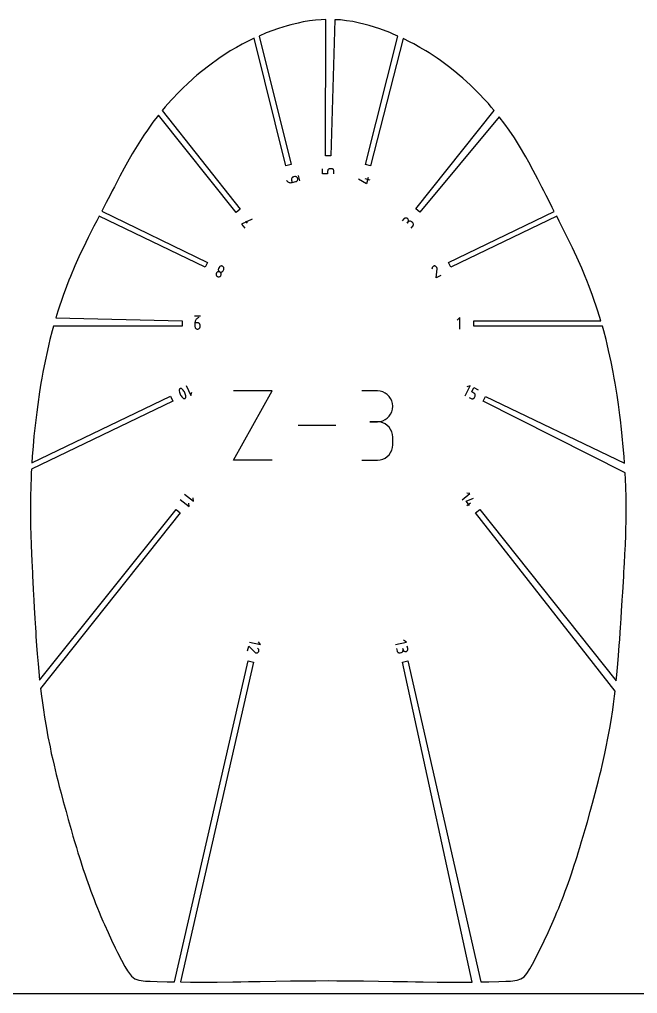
# Model space of a CAD drawing. Extents: x 0 to 51.8, y 0 to 12.2.
# Drawn here: x 29.41 to 32.81, y 0.16 to 5.51 of the extents above; entities that cross this region are included whole.
import ezdxf

# ---------------------------------------------------------------- set-up
doc = ezdxf.new("R2010")
doc.units = 0
doc.header["$MEASUREMENT"] = 0
for name, color, linetype in [('annotation', 7, 'Continuous'), ('boundary', 7, 'Continuous'), ('frame', 7, 'Continuous')]:
    doc.layers.add(name, color=color, linetype=linetype)

msp = doc.modelspace()

# ---------------------------------------------------------------- linework, layer by layer
at = {"layer": 'annotation', "color": 1}
for p, q in [((30.9539, 4.6256), (30.9463, 4.6562)), ((31.0783, 4.665), (31.0783, 4.693)), ((31.1063, 4.6649), (31.0783, 4.665)), ((31.1064, 4.6789), (31.1063, 4.6649)), ((31.1066, 4.6814), (31.1064, 4.6789)), ((31.1072, 4.6838), (31.1066, 4.6814)), ((31.1083, 4.686), (31.1072, 4.6838)), ((31.1097, 4.6879), (31.1083, 4.686)), ((31.1113, 4.6896), (31.1097, 4.6879)), ((31.1133, 4.691), (31.1113, 4.6896)), ((31.1155, 4.692), (31.1133, 4.691)), ((31.1178, 4.6927), (31.1155, 4.692)), ((31.1204, 4.6929), (31.1178, 4.6927)), ((31.1273, 4.6929), (31.1204, 4.6929)), ((31.1204, 4.6929), (31.1204, 4.6929)), ((31.1298, 4.6926), (31.1273, 4.6929)), ((31.1322, 4.692), (31.1298, 4.6926)), ((31.1344, 4.6909), (31.1322, 4.692)), ((31.1364, 4.6896), (31.1344, 4.6909)), ((31.138, 4.6879), (31.1364, 4.6896)), ((31.1394, 4.6859), (31.138, 4.6879)), ((31.1405, 4.6837), (31.1394, 4.6859)), ((31.1411, 4.6814), (31.1405, 4.6837)), ((31.1413, 4.6788), (31.1411, 4.6814)), ((31.1413, 4.6648), (31.1413, 4.6788)), ((31.1413, 4.6788), (31.1413, 4.6788)), ((30.8796, 4.6306), (30.8796, 4.6306)), ((30.8796, 4.6306), (30.882, 4.6271)), ((30.882, 4.6271), (30.8848, 4.624)), ((30.8848, 4.624), (30.8881, 4.6214)), ((30.8881, 4.6214), (30.8916, 4.6192)), ((30.8916, 4.6192), (30.8954, 4.6177)), ((30.8954, 4.6177), (30.8994, 4.6166)), ((30.8994, 4.6166), (30.9035, 4.6161)), ((30.9035, 4.6161), (30.9077, 4.6162)), ((30.9077, 4.6162), (30.9119, 4.617)), ((30.9082, 4.6355), (30.9081, 4.633)), ((30.9081, 4.633), (30.9085, 4.6306)), ((30.9086, 4.6379), (30.9082, 4.6355)), ((30.9085, 4.6306), (30.9119, 4.617)), ((30.9095, 4.6401), (30.9086, 4.6379)), ((30.9107, 4.6421), (30.9095, 4.6401)), ((30.9123, 4.644), (30.9107, 4.6421)), ((30.9119, 4.617), (30.9322, 4.622)), ((30.9142, 4.6455), (30.9123, 4.644)), ((30.9163, 4.6467), (30.9142, 4.6455)), ((30.9187, 4.6475), (30.9163, 4.6467)), ((30.9254, 4.6492), (30.9187, 4.6475)), ((30.9187, 4.6475), (30.9187, 4.6475)), ((30.9279, 4.6496), (30.9254, 4.6492)), ((30.9304, 4.6495), (30.9279, 4.6496)), ((30.9328, 4.6491), (30.9304, 4.6495)), ((30.9322, 4.622), (30.9346, 4.6229)), ((30.9322, 4.622), (30.9322, 4.622)), ((30.935, 4.6482), (30.9328, 4.6491)), ((30.9346, 4.6229), (30.9367, 4.6241)), ((30.937, 4.647), (30.935, 4.6482)), ((30.9367, 4.6241), (30.9386, 4.6256)), ((30.9389, 4.6454), (30.937, 4.647)), ((30.9386, 4.6256), (30.9402, 4.6274)), ((30.9404, 4.6435), (30.9389, 4.6454)), ((30.9402, 4.6274), (30.9414, 4.6295)), ((30.9416, 4.6414), (30.9404, 4.6435)), ((30.9414, 4.6295), (30.9423, 4.6317)), ((30.9424, 4.639), (30.9416, 4.6414)), ((30.9423, 4.6317), (30.9428, 4.6341)), ((30.9428, 4.6365), (30.9424, 4.639)), ((30.9424, 4.639), (30.9424, 4.639)), ((30.9428, 4.6341), (30.9428, 4.6365)), ((31.3204, 4.6098), (31.2763, 4.6354)), ((31.34, 4.6302), (31.3128, 4.637)), ((31.329, 4.6438), (31.3204, 4.6098)), ((30.6921, 4.4159), (30.6341, 4.3876)), ((30.6341, 4.3876), (30.6515, 4.3656)), ((30.656, 4.4051), (30.6647, 4.3941)), ((31.5254, 4.4168), (31.5166, 4.4059)), ((31.5271, 4.4187), (31.5254, 4.4168)), ((31.5291, 4.4201), (31.5271, 4.4187)), ((31.5313, 4.4212), (31.5291, 4.4201)), ((31.5336, 4.4218), (31.5313, 4.4212)), ((31.5359, 4.4221), (31.5336, 4.4218)), ((31.5383, 4.422), (31.5359, 4.4221)), ((31.5407, 4.4214), (31.5383, 4.422)), ((31.5429, 4.4205), (31.5407, 4.4214)), ((31.545, 4.4191), (31.5429, 4.4205)), ((31.5472, 4.3994), (31.5429, 4.3939)), ((31.5429, 4.3939), (31.5472, 4.3994)), ((31.5468, 4.4173), (31.545, 4.4191)), ((31.545, 4.4191), (31.545, 4.4191)), ((31.5483, 4.4153), (31.5468, 4.4173)), ((31.5472, 4.3994), (31.5486, 4.4015)), ((31.549, 4.4012), (31.5472, 4.3994)), ((31.5472, 4.3994), (31.5472, 4.3994)), ((31.5493, 4.4132), (31.5483, 4.4153)), ((31.5486, 4.4015), (31.5496, 4.4037)), ((31.551, 4.4027), (31.549, 4.4012)), ((31.55, 4.4109), (31.5493, 4.4132)), ((31.5496, 4.4037), (31.5501, 4.4061)), ((31.5503, 4.4085), (31.55, 4.4109)), ((31.5501, 4.4061), (31.5503, 4.4085)), ((31.5531, 4.4037), (31.551, 4.4027)), ((31.5554, 4.4044), (31.5531, 4.4037)), ((31.5578, 4.4046), (31.5554, 4.4044)), ((31.5602, 4.4045), (31.5578, 4.4046)), ((31.5625, 4.404), (31.5602, 4.4045)), ((31.5648, 4.403), (31.5625, 4.404)), ((31.5669, 4.4016), (31.5648, 4.403)), ((31.5724, 4.3972), (31.5669, 4.4016)), ((31.5669, 4.4016), (31.5669, 4.4016)), ((31.5742, 4.3955), (31.5724, 4.3972)), ((31.5756, 4.3935), (31.5742, 4.3955)), ((31.5767, 4.3914), (31.5756, 4.3935)), ((31.5774, 4.3891), (31.5767, 4.3914)), ((31.5776, 4.3867), (31.5774, 4.3891)), ((31.5775, 4.3843), (31.5776, 4.3867)), ((31.5659, 4.3666), (31.5746, 4.3776)), ((31.5746, 4.3776), (31.576, 4.3797)), ((31.5746, 4.3776), (31.5746, 4.3776)), ((31.576, 4.3797), (31.5769, 4.3819)), ((31.5769, 4.3819), (31.5775, 4.3843)), ((30.495, 4.1194), (30.4941, 4.117)), ((30.4963, 4.1216), (30.495, 4.1194)), ((30.495, 4.1194), (30.495, 4.1194)), ((30.4979, 4.1234), (30.4963, 4.1216)), ((30.4998, 4.1249), (30.4979, 4.1234)), ((30.5019, 4.1261), (30.4998, 4.1249)), ((30.5042, 4.1269), (30.5019, 4.1261)), ((30.5065, 4.1273), (30.5042, 4.1269)), ((30.5059, 4.1399), (30.5058, 4.1374)), ((30.5058, 4.1374), (30.5062, 4.1351)), ((30.5063, 4.1423), (30.5059, 4.1399)), ((30.5062, 4.1351), (30.507, 4.1328)), ((30.5072, 4.1446), (30.5063, 4.1423)), ((30.5089, 4.1273), (30.5065, 4.1273)), ((30.507, 4.1328), (30.5082, 4.1307)), ((30.5102, 4.1509), (30.5072, 4.1446)), ((30.5072, 4.1446), (30.5072, 4.1446)), ((30.5082, 4.1307), (30.5097, 4.1288)), ((30.5114, 4.1268), (30.5089, 4.1273)), ((30.5097, 4.1288), (30.5116, 4.1272)), ((30.5115, 4.1531), (30.5102, 4.1509)), ((30.5137, 4.1259), (30.5114, 4.1268)), ((30.5131, 4.1549), (30.5115, 4.1531)), ((30.5116, 4.1272), (30.5137, 4.1259)), ((30.515, 4.1565), (30.5131, 4.1549)), ((30.5137, 4.1259), (30.5137, 4.1259)), ((30.5137, 4.1259), (30.5161, 4.1251)), ((30.5159, 4.1246), (30.5137, 4.1259)), ((30.5137, 4.1259), (30.5137, 4.1259)), ((30.5171, 4.1576), (30.515, 4.1565)), ((30.5177, 4.123), (30.5159, 4.1246)), ((30.5161, 4.1251), (30.5185, 4.1246)), ((30.5193, 4.1584), (30.5171, 4.1576)), ((30.5193, 4.1212), (30.5177, 4.123)), ((30.5185, 4.1246), (30.5209, 4.1246)), ((30.5217, 4.1588), (30.5193, 4.1584)), ((30.5204, 4.1191), (30.5193, 4.1212)), ((30.5212, 4.1168), (30.5204, 4.1191)), ((30.5209, 4.1246), (30.5233, 4.125)), ((30.5241, 4.1588), (30.5217, 4.1588)), ((30.5233, 4.125), (30.5255, 4.1258)), ((30.5265, 4.1583), (30.5241, 4.1588)), ((30.5255, 4.1258), (30.5276, 4.127)), ((30.5289, 4.1574), (30.5265, 4.1583)), ((30.5276, 4.127), (30.5295, 4.1285)), ((30.5311, 4.1562), (30.5289, 4.1574)), ((30.5289, 4.1574), (30.5289, 4.1574)), ((30.5295, 4.1285), (30.5311, 4.1303)), ((30.5329, 4.1545), (30.5311, 4.1562)), ((30.5311, 4.1303), (30.5324, 4.1325)), ((30.5324, 4.1325), (30.5354, 4.1388)), ((30.5344, 4.1527), (30.5329, 4.1545)), ((30.5356, 4.1506), (30.5344, 4.1527)), ((30.5354, 4.1388), (30.5363, 4.1411)), ((30.5354, 4.1388), (30.5354, 4.1388)), ((30.5364, 4.1483), (30.5356, 4.1506)), ((30.5363, 4.1411), (30.5368, 4.1436)), ((30.5368, 4.146), (30.5364, 4.1483)), ((30.5368, 4.1436), (30.5368, 4.146)), ((31.6797, 4.1458), (31.6795, 4.1418)), ((31.6801, 4.1483), (31.6797, 4.1458)), ((31.6809, 4.1506), (31.6801, 4.1483)), ((31.6821, 4.1527), (31.6809, 4.1506)), ((31.6836, 4.1546), (31.6821, 4.1527)), ((31.6854, 4.1561), (31.6836, 4.1546)), ((31.6875, 4.1573), (31.6854, 4.1561)), ((31.6897, 4.1582), (31.6875, 4.1573)), ((31.6922, 4.1587), (31.6897, 4.1582)), ((31.6947, 4.1587), (31.6922, 4.1587)), ((31.6972, 4.1583), (31.6947, 4.1587)), ((31.6947, 4.1587), (31.6947, 4.1587)), ((31.6995, 4.1575), (31.6972, 4.1583)), ((31.7016, 4.1563), (31.6995, 4.1575)), ((31.7034, 4.1548), (31.7016, 4.1563)), ((31.7023, 4.0945), (31.7075, 4.1432)), ((31.705, 4.1529), (31.7034, 4.1548)), ((31.7062, 4.1509), (31.705, 4.1529)), ((31.7071, 4.1486), (31.7062, 4.1509)), ((31.7076, 4.1462), (31.7071, 4.1486)), ((31.7075, 4.1432), (31.7075, 4.1433)), ((31.7075, 4.1433), (31.7076, 4.1433)), ((31.7075, 4.1432), (31.7075, 4.1432)), ((31.7076, 4.1437), (31.7076, 4.1462)), ((31.7076, 4.1436), (31.7076, 4.1437)), ((31.7076, 4.1437), (31.7076, 4.1437)), ((31.7076, 4.1435), (31.7076, 4.1436)), ((31.7076, 4.1436), (31.7076, 4.1436)), ((31.7076, 4.1434), (31.7076, 4.1435)), ((31.7076, 4.1435), (31.7076, 4.1435)), ((31.7076, 4.1433), (31.7076, 4.1434)), ((31.7076, 4.1434), (31.7076, 4.1434)), ((30.4941, 4.117), (30.4937, 4.1146)), ((30.4937, 4.1146), (30.4937, 4.1122)), ((30.4937, 4.1122), (30.4941, 4.1098)), ((30.4941, 4.1098), (30.4949, 4.1076)), ((30.4949, 4.1076), (30.496, 4.1055)), ((30.496, 4.1055), (30.4976, 4.1036)), ((30.4976, 4.1036), (30.4994, 4.102)), ((30.4994, 4.102), (30.5016, 4.1007)), ((30.5016, 4.1007), (30.5016, 4.1007)), ((30.5016, 4.1007), (30.5039, 4.0998)), ((30.5039, 4.0998), (30.5064, 4.0994)), ((30.5064, 4.0994), (30.5088, 4.0994)), ((30.5088, 4.0994), (30.5111, 4.0998)), ((30.5111, 4.0998), (30.5134, 4.1006)), ((30.5134, 4.1006), (30.5155, 4.1017)), ((30.5155, 4.1017), (30.5174, 4.1032)), ((30.5174, 4.1032), (30.519, 4.1051)), ((30.519, 4.1051), (30.5203, 4.1072)), ((30.5203, 4.1072), (30.5211, 4.1096)), ((30.5203, 4.1072), (30.5203, 4.1072)), ((30.5211, 4.1096), (30.5216, 4.112)), ((30.5216, 4.1144), (30.5212, 4.1168)), ((30.5216, 4.112), (30.5216, 4.1144)), ((31.7275, 4.1066), (31.7023, 4.0945)), ((30.4074, 3.8828), (30.3758, 3.8828)), ((30.3779, 3.8512), (30.3776, 3.847)), ((30.3788, 3.8553), (30.3779, 3.8512)), ((30.3803, 3.8592), (30.3788, 3.8553)), ((30.3823, 3.8628), (30.3803, 3.8592)), ((30.3847, 3.866), (30.3823, 3.8628)), ((30.3876, 3.869), (30.3847, 3.866)), ((30.3909, 3.8714), (30.3876, 3.869)), ((30.3946, 3.8735), (30.3909, 3.8714)), ((30.3986, 3.875), (30.3946, 3.8735)), ((30.3986, 3.875), (30.3986, 3.875)), ((31.8319, 3.875), (31.8178, 3.8609)), ((31.8319, 3.8119), (31.8319, 3.875)), ((30.3776, 3.847), (30.3776, 3.8259)), ((30.3916, 3.847), (30.3776, 3.847)), ((30.3776, 3.8259), (30.3776, 3.8259)), ((30.3776, 3.8259), (30.3778, 3.8234)), ((30.3778, 3.8234), (30.3785, 3.821)), ((30.3785, 3.821), (30.3795, 3.8189)), ((30.3795, 3.8189), (30.3809, 3.8169)), ((30.3809, 3.8169), (30.3826, 3.8152)), ((30.3826, 3.8152), (30.3845, 3.8138)), ((30.3845, 3.8138), (30.3867, 3.8128)), ((30.3867, 3.8128), (30.3891, 3.8121)), ((30.3891, 3.8121), (30.3916, 3.8119)), ((30.3941, 3.8467), (30.3916, 3.847)), ((30.3916, 3.8119), (30.3941, 3.8121)), ((30.3916, 3.8119), (30.3916, 3.8119)), ((30.3965, 3.8461), (30.3941, 3.8467)), ((30.3941, 3.8121), (30.3965, 3.8128)), ((30.3987, 3.845), (30.3965, 3.8461)), ((30.3965, 3.8128), (30.3987, 3.8138)), ((30.4006, 3.8437), (30.3987, 3.845)), ((30.3987, 3.8138), (30.4006, 3.8152)), ((30.4023, 3.842), (30.4006, 3.8437)), ((30.4006, 3.8152), (30.4023, 3.8169)), ((30.4037, 3.84), (30.4023, 3.842)), ((30.4023, 3.8169), (30.4037, 3.8189)), ((30.4047, 3.8378), (30.4037, 3.84)), ((30.4037, 3.8189), (30.4047, 3.821)), ((30.4054, 3.8355), (30.4047, 3.8378)), ((30.4047, 3.821), (30.4054, 3.8234)), ((30.4056, 3.8329), (30.4054, 3.8355)), ((30.4054, 3.8234), (30.4056, 3.8259)), ((30.4056, 3.8259), (30.4056, 3.8329)), ((30.4056, 3.8329), (30.4056, 3.8329)), ((30.2914, 3.4799), (30.2913, 3.4784)), ((30.2913, 3.4784), (30.2913, 3.4784)), ((30.2913, 3.4784), (30.2915, 3.4725)), ((30.2918, 3.4813), (30.2914, 3.4799)), ((30.2924, 3.4826), (30.2918, 3.4813)), ((30.2933, 3.4838), (30.2924, 3.4826)), ((30.2943, 3.4848), (30.2933, 3.4838)), ((30.2955, 3.4856), (30.2943, 3.4848)), ((30.2968, 3.4863), (30.2955, 3.4856)), ((30.2982, 3.4867), (30.2968, 3.4863)), ((30.2997, 3.4868), (30.2982, 3.4867)), ((30.2997, 3.4868), (30.2997, 3.4868)), ((30.3003, 3.4868), (30.2997, 3.4868)), ((30.301, 3.4867), (30.3003, 3.4868)), ((30.3016, 3.4866), (30.301, 3.4867)), ((30.3022, 3.4864), (30.3016, 3.4866)), ((30.3028, 3.4862), (30.3022, 3.4864)), ((30.3033, 3.486), (30.3028, 3.4862)), ((30.3039, 3.4857), (30.3033, 3.486)), ((30.3044, 3.4854), (30.3039, 3.4857)), ((30.3049, 3.485), (30.3044, 3.4854)), ((30.3094, 3.4811), (30.3049, 3.485)), ((30.3049, 3.485), (30.3049, 3.485)), ((30.3134, 3.4767), (30.3094, 3.4811)), ((30.3169, 3.4721), (30.3134, 3.4767)), ((30.3286, 3.5016), (30.3549, 3.447)), ((31.8628, 3.4465), (31.8891, 3.501)), ((31.8891, 3.501), (31.8711, 3.4947)), ((31.8978, 3.4669), (31.9095, 3.4912)), ((31.9095, 3.4912), (31.9337, 3.4795)), ((30.2915, 3.4725), (30.2924, 3.4666)), ((30.2924, 3.4666), (30.2938, 3.461)), ((30.2938, 3.461), (30.2958, 3.4555)), ((30.2958, 3.4555), (30.2984, 3.4502)), ((30.2984, 3.4502), (30.3014, 3.4452)), ((30.3014, 3.4452), (30.3049, 3.4406)), ((30.3049, 3.4406), (30.309, 3.4362)), ((30.309, 3.4362), (30.3134, 3.4323)), ((30.3134, 3.4323), (30.3134, 3.4323)), ((30.3134, 3.4323), (30.314, 3.432)), ((30.314, 3.432), (30.3145, 3.4316)), ((30.3145, 3.4316), (30.315, 3.4313)), ((30.315, 3.4313), (30.3156, 3.4311)), ((30.3156, 3.4311), (30.3162, 3.4309)), ((30.3162, 3.4309), (30.3168, 3.4307)), ((30.3168, 3.4307), (30.3174, 3.4306)), ((30.32, 3.4671), (30.3169, 3.4721)), ((30.3174, 3.4306), (30.318, 3.4305)), ((30.318, 3.4305), (30.3186, 3.4305)), ((30.3186, 3.4305), (30.3202, 3.4306)), ((30.3186, 3.4305), (30.3186, 3.4305)), ((30.3225, 3.4618), (30.32, 3.4671)), ((30.3202, 3.4306), (30.3216, 3.431)), ((30.3216, 3.431), (30.3229, 3.4316)), ((30.3245, 3.4563), (30.3225, 3.4618)), ((30.3229, 3.4316), (30.3241, 3.4325)), ((30.3241, 3.4325), (30.3251, 3.4335)), ((30.326, 3.4507), (30.3245, 3.4563)), ((30.3251, 3.4335), (30.3259, 3.4347)), ((30.3259, 3.4347), (30.3266, 3.436)), ((30.3268, 3.4448), (30.326, 3.4507)), ((30.3266, 3.436), (30.327, 3.4374)), ((30.3271, 3.4389), (30.3268, 3.4448)), ((30.327, 3.4374), (30.3271, 3.4389)), ((30.3271, 3.4389), (30.3271, 3.4389)), ((30.3549, 3.447), (30.3612, 3.465)), ((30.59, 3.0923), (30.8014, 3.473)), ((30.8014, 3.473), (30.59, 3.473)), ((31.3796, 3.4725), (31.2951, 3.4725)), ((31.3948, 3.4711), (31.3796, 3.4725)), ((31.4091, 3.4672), (31.3948, 3.4711)), ((31.4223, 3.461), (31.4091, 3.4672)), ((31.4341, 3.4526), (31.4223, 3.461)), ((31.4443, 3.4424), (31.4341, 3.4526)), ((31.4526, 3.4306), (31.4443, 3.4424)), ((31.4588, 3.4175), (31.4526, 3.4306)), ((31.8833, 3.4366), (31.8954, 3.4308)), ((31.8954, 3.4308), (31.8954, 3.4308)), ((31.8954, 3.4308), (31.8976, 3.43)), ((31.8976, 3.43), (31.9, 3.4295)), ((31.9099, 3.4611), (31.8978, 3.4669)), ((31.9, 3.4295), (31.9023, 3.4295)), ((31.9023, 3.4295), (31.9045, 3.4299)), ((31.9045, 3.4299), (31.9067, 3.4307)), ((31.9067, 3.4307), (31.9087, 3.4318)), ((31.9087, 3.4318), (31.9105, 3.4332)), ((31.912, 3.4598), (31.9099, 3.4611)), ((31.9105, 3.4332), (31.9121, 3.435)), ((31.9138, 3.4583), (31.912, 3.4598)), ((31.9121, 3.435), (31.9133, 3.4371)), ((31.9133, 3.4371), (31.9162, 3.4431)), ((31.9152, 3.4565), (31.9138, 3.4583)), ((31.9164, 3.4545), (31.9152, 3.4565)), ((31.9162, 3.4431), (31.9171, 3.4454)), ((31.9162, 3.4431), (31.9162, 3.4431)), ((31.9171, 3.4523), (31.9164, 3.4545)), ((31.9175, 3.45), (31.9171, 3.4523)), ((31.9171, 3.4454), (31.9175, 3.4477)), ((31.9175, 3.4477), (31.9175, 3.45)), ((31.4628, 3.4032), (31.4588, 3.4175)), ((31.4588, 3.3586), (31.4628, 3.3729)), ((31.4641, 3.3881), (31.4628, 3.4032)), ((31.4628, 3.3729), (31.4641, 3.3881)), ((31.4641, 3.3881), (31.4641, 3.3881)), ((31.4223, 3.315), (31.4341, 3.3234)), ((31.4341, 3.3234), (31.4443, 3.3336)), ((31.4443, 3.3336), (31.4526, 3.3454)), ((31.4526, 3.3454), (31.4588, 3.3586)), ((31.1523, 3.2826), (30.9442, 3.2826)), ((31.3796, 3.3034), (31.3373, 3.3034)), ((31.3373, 3.3034), (31.3796, 3.3034)), ((31.3796, 3.3034), (31.3948, 3.3048)), ((31.3948, 3.3021), (31.3796, 3.3034)), ((31.3796, 3.3034), (31.3796, 3.3034)), ((31.3948, 3.3048), (31.4091, 3.3087)), ((31.4091, 3.2981), (31.3948, 3.3021)), ((31.4091, 3.3087), (31.4223, 3.315)), ((31.4223, 3.2919), (31.4091, 3.2981)), ((31.4341, 3.2835), (31.4223, 3.2919)), ((31.4443, 3.2734), (31.4341, 3.2835)), ((31.4526, 3.2616), (31.4443, 3.2734)), ((31.4588, 3.2484), (31.4526, 3.2616)), ((31.4628, 3.2342), (31.4588, 3.2484)), ((31.4641, 3.219), (31.4628, 3.2342)), ((31.4641, 3.1767), (31.4641, 3.219)), ((31.4641, 3.219), (31.4641, 3.219)), ((31.4588, 3.1473), (31.4628, 3.1616)), ((31.4628, 3.1616), (31.4641, 3.1767)), ((31.4091, 3.0976), (31.4223, 3.1038)), ((31.4223, 3.1038), (31.4341, 3.1122)), ((31.4341, 3.1122), (31.4443, 3.1224)), ((31.4443, 3.1224), (31.4526, 3.1342)), ((31.4526, 3.1342), (31.4588, 3.1473)), ((30.8014, 3.0923), (30.59, 3.0923)), ((31.2951, 3.0923), (31.3796, 3.0923)), ((31.3796, 3.0923), (31.3948, 3.0937)), ((31.3796, 3.0923), (31.3796, 3.0923)), ((31.3948, 3.0937), (31.4091, 3.0976)), ((30.3204, 2.9061), (30.3697, 2.8667)), ((31.8453, 2.8754), (31.8881, 2.9095)), ((31.8881, 2.9095), (31.871, 2.9114)), ((30.297, 2.8766), (30.3463, 2.8373)), ((30.3463, 2.8373), (30.344, 2.857)), ((30.3697, 2.8667), (30.3675, 2.8864)), ((31.8676, 2.8669), (31.9084, 2.884)), ((31.8865, 2.8432), (31.8676, 2.8669)), ((31.8714, 2.8427), (31.8904, 2.8579)), ((30.6777, 2.093), (30.7367, 2.0795)), ((30.7367, 2.0795), (30.7266, 2.0957)), ((31.4798, 2.0796), (31.5389, 2.093)), ((31.5389, 2.093), (31.5227, 2.1032)), ((30.6667, 2.0447), (30.6727, 2.0709)), ((30.6727, 2.0709), (30.7061, 2.0378)), ((30.7061, 2.0378), (30.7061, 2.0378)), ((30.7061, 2.0378), (30.7062, 2.0377)), ((30.7062, 2.0377), (30.7062, 2.0377)), ((30.7062, 2.0377), (30.7062, 2.0377)), ((30.7062, 2.0377), (30.7063, 2.0376)), ((30.7063, 2.0376), (30.7063, 2.0376)), ((30.7063, 2.0376), (30.7063, 2.0376)), ((30.7063, 2.0376), (30.7064, 2.0375)), ((30.7064, 2.0375), (30.7064, 2.0375)), ((30.7064, 2.0375), (30.7064, 2.0375)), ((30.7064, 2.0375), (30.7064, 2.0375)), ((30.7064, 2.0375), (30.7084, 2.036)), ((30.7084, 2.036), (30.7105, 2.0349)), ((30.7105, 2.0349), (30.7127, 2.0342)), ((30.7127, 2.0342), (30.7149, 2.0339)), ((30.7149, 2.0339), (30.7172, 2.034)), ((30.7172, 2.034), (30.7195, 2.0344)), ((30.7195, 2.0344), (30.7216, 2.0353)), ((30.7216, 2.0353), (30.7237, 2.0365)), ((30.7247, 2.0572), (30.7218, 2.0596)), ((30.7237, 2.0365), (30.7255, 2.0381)), ((30.7264, 2.0554), (30.7247, 2.0572)), ((30.7255, 2.0381), (30.7269, 2.0401)), ((30.7255, 2.0381), (30.7255, 2.0381)), ((30.7276, 2.0533), (30.7264, 2.0554)), ((30.7269, 2.0401), (30.728, 2.0422)), ((30.7285, 2.0512), (30.7276, 2.0533)), ((30.728, 2.0422), (30.7287, 2.0444)), ((30.7289, 2.0489), (30.7285, 2.0512)), ((30.7287, 2.0444), (30.729, 2.0467)), ((30.729, 2.0467), (30.7289, 2.0489)), ((31.4849, 2.0574), (31.4879, 2.0443)), ((31.4879, 2.0443), (31.4879, 2.0443)), ((31.4879, 2.0443), (31.4886, 2.042)), ((31.4886, 2.042), (31.4898, 2.0399)), ((31.4898, 2.0399), (31.4912, 2.0381)), ((31.4912, 2.0381), (31.4929, 2.0366)), ((31.4929, 2.0366), (31.4948, 2.0354)), ((31.4948, 2.0354), (31.497, 2.0345)), ((31.497, 2.0345), (31.4992, 2.034)), ((31.4992, 2.034), (31.5016, 2.0339)), ((31.5016, 2.0339), (31.504, 2.0342)), ((31.504, 2.0342), (31.5105, 2.0357)), ((31.5105, 2.0357), (31.5128, 2.0365)), ((31.5105, 2.0357), (31.5105, 2.0357)), ((31.5128, 2.0365), (31.5149, 2.0376)), ((31.5149, 2.0376), (31.5167, 2.039)), ((31.5167, 2.039), (31.5182, 2.0407)), ((31.5182, 2.0407), (31.5195, 2.0426)), ((31.5206, 2.0518), (31.5191, 2.0584)), ((31.5191, 2.0584), (31.5206, 2.0518)), ((31.5195, 2.0426), (31.5203, 2.0448)), ((31.5203, 2.0448), (31.5208, 2.047)), ((31.521, 2.0494), (31.5206, 2.0518)), ((31.5206, 2.0518), (31.5206, 2.0518)), ((31.5206, 2.0518), (31.5214, 2.0495)), ((31.5208, 2.047), (31.521, 2.0494)), ((31.5214, 2.0495), (31.5225, 2.0474)), ((31.5225, 2.0474), (31.5239, 2.0456)), ((31.5239, 2.0456), (31.5256, 2.0441)), ((31.5256, 2.0441), (31.5276, 2.0428)), ((31.5276, 2.0428), (31.5297, 2.042)), ((31.5297, 2.042), (31.532, 2.0415)), ((31.532, 2.0415), (31.5343, 2.0414)), ((31.5343, 2.0414), (31.5367, 2.0417)), ((31.5367, 2.0417), (31.539, 2.0424)), ((31.5367, 2.0417), (31.5367, 2.0417)), ((31.539, 2.0424), (31.5411, 2.0435)), ((31.5411, 2.0435), (31.5429, 2.045)), ((31.5429, 2.045), (31.5445, 2.0467)), ((31.5468, 2.0578), (31.5438, 2.0709)), ((31.5445, 2.0467), (31.5457, 2.0486)), ((31.5457, 2.0486), (31.5466, 2.0508)), ((31.5466, 2.0508), (31.5471, 2.053)), ((31.5472, 2.0554), (31.5468, 2.0578)), ((31.5471, 2.053), (31.5472, 2.0554))]:
    msp.add_line(p, q, dxfattribs=at)
at = {"layer": 'boundary', "color": 5}
for p, q in [((31.0401, 5.5092), (31.006, 5.5042)), ((31.0706, 5.5108), (31.0401, 5.5092)), ((31.0966, 5.5122), (31.0706, 5.5108)), ((31.0952, 4.7627), (31.0966, 5.5122)), ((31.1459, 5.5111), (31.1246, 4.7627)), ((31.1762, 5.5097), (31.1459, 5.5111)), ((31.2109, 5.5048), (31.1762, 5.5097)), ((30.8367, 5.4632), (30.7693, 5.4384)), ((30.8836, 5.4774), (30.8367, 5.4632)), ((30.9044, 5.4837), (30.8836, 5.4774)), ((30.9438, 5.4927), (30.9044, 5.4837)), ((30.9722, 5.4993), (30.9438, 5.4927)), ((31.006, 5.5042), (30.9722, 5.4993)), ((31.2443, 5.5003), (31.2109, 5.5048)), ((31.2736, 5.4937), (31.2443, 5.5003)), ((31.3123, 5.4851), (31.2736, 5.4937)), ((31.3342, 5.4785), (31.3123, 5.4851)), ((31.3932, 5.4601), (31.3342, 5.4785)), ((31.4477, 5.4402), (31.3932, 5.4601)), ((30.7027, 5.4094), (30.6584, 5.3872)), ((30.8773, 4.7091), (30.7027, 5.4094)), ((30.7693, 5.4384), (30.7301, 5.4213)), ((30.7301, 5.4213), (30.9058, 4.7163)), ((31.314, 4.7159), (31.4924, 5.4208)), ((31.5215, 5.4077), (31.3425, 4.7087)), ((31.4661, 5.4322), (31.4477, 5.4402)), ((31.4924, 5.4208), (31.4661, 5.4322)), ((31.5605, 5.388), (31.5215, 5.4077)), ((30.6061, 5.3588), (30.5718, 5.3392)), ((30.6365, 5.3763), (30.6061, 5.3588)), ((30.6584, 5.3872), (30.6365, 5.3763)), ((31.5808, 5.3779), (31.5605, 5.388)), ((31.613, 5.3593), (31.5808, 5.3779)), ((31.6456, 5.3407), (31.613, 5.3593)), ((30.5087, 5.2982), (30.4591, 5.2621)), ((30.5718, 5.3392), (30.5087, 5.2982)), ((31.6639, 5.3288), (31.6456, 5.3407)), ((31.7088, 5.2996), (31.6639, 5.3288)), ((31.7273, 5.2861), (31.7088, 5.2996)), ((30.4591, 5.2621), (30.4139, 5.2265)), ((31.77, 5.2549), (31.7273, 5.2861)), ((31.8054, 5.2263), (31.77, 5.2549)), ((30.3703, 5.1896), (30.3324, 5.1559)), ((30.3887, 5.206), (30.3703, 5.1896)), ((30.4139, 5.2265), (30.3887, 5.206)), ((31.829, 5.2072), (31.8054, 5.2263)), ((31.849, 5.1893), (31.829, 5.2072)), ((31.8911, 5.1513), (31.849, 5.1893)), ((30.3159, 5.1397), (30.2884, 5.1126)), ((30.3324, 5.1559), (30.3159, 5.1397)), ((31.9078, 5.1349), (31.8911, 5.1513)), ((31.9388, 5.1044), (31.9078, 5.1349)), ((30.2884, 5.1126), (30.2503, 5.0725)), ((31.9689, 5.072), (31.9388, 5.1044)), ((30.2139, 5.0317), (30.1975, 5.0123)), ((30.2287, 5.0492), (30.2139, 5.0317)), ((30.2503, 5.0725), (30.2287, 5.0492)), ((31.9893, 5.0501), (31.9689, 5.072)), ((32.0052, 5.0312), (31.9893, 5.0501)), ((32.0215, 5.0121), (32.0052, 5.0312)), ((30.177, 4.9876), (30.1467, 4.948)), ((30.6037, 4.4526), (30.177, 4.9876)), ((30.1975, 5.0123), (30.6267, 4.4709)), ((31.5907, 4.4719), (32.0215, 5.0121)), ((32.0493, 4.9778), (31.6137, 4.4536)), ((32.0807, 4.9369), (32.0493, 4.9778)), ((30.1467, 4.948), (30.116, 4.9052)), ((32.103, 4.9048), (32.0807, 4.9369)), ((30.0968, 4.8775), (30.0597, 4.8193)), ((30.116, 4.9052), (30.0968, 4.8775)), ((32.1321, 4.8617), (32.103, 4.9048)), ((30.0597, 4.8193), (30.033, 4.7739)), ((32.1612, 4.8158), (32.1321, 4.8617)), ((32.1949, 4.7584), (32.1612, 4.8158)), ((30.033, 4.7739), (30.0077, 4.7291)), ((31.1246, 4.7627), (31.0952, 4.7627)), ((30.0077, 4.7291), (29.9894, 4.6963)), ((30.9058, 4.7163), (30.8773, 4.7091)), ((31.3425, 4.7087), (31.314, 4.7159)), ((32.2111, 4.7289), (32.1949, 4.7584)), ((32.2356, 4.6838), (32.2111, 4.7289)), ((29.9894, 4.6963), (29.9656, 4.6519)), ((32.2616, 4.6347), (32.2356, 4.6838)), ((29.9656, 4.6519), (29.9348, 4.5931)), ((32.2832, 4.5923), (32.2616, 4.6347)), ((29.9109, 4.5471), (29.8906, 4.5081)), ((29.9235, 4.5717), (29.9109, 4.5471)), ((29.9348, 4.5931), (29.9235, 4.5717)), ((32.294, 4.5717), (32.2832, 4.5923)), ((32.3068, 4.5461), (32.294, 4.5717)), ((29.8906, 4.5081), (29.8775, 4.4825)), ((32.3305, 4.4997), (32.3068, 4.5461)), ((32.3407, 4.4795), (32.3305, 4.4997)), ((29.8775, 4.4825), (29.866, 4.4602)), ((29.866, 4.4602), (30.4461, 4.1787)), ((30.6267, 4.4709), (30.6037, 4.4526)), ((31.6137, 4.4536), (31.5907, 4.4719)), ((31.7704, 4.1786), (32.3514, 4.4584)), ((32.3514, 4.4584), (32.3407, 4.4795)), ((29.8382, 4.4064), (29.8226, 4.3765)), ((29.8515, 4.4324), (29.8382, 4.4064)), ((30.4333, 4.1522), (29.8515, 4.4324)), ((32.3648, 4.4322), (31.7831, 4.1521)), ((32.3785, 4.405), (32.3648, 4.4322)), ((32.3938, 4.3755), (32.3785, 4.405)), ((29.8135, 4.3584), (29.7917, 4.3154)), ((29.8226, 4.3765), (29.8135, 4.3584)), ((32.4029, 4.357), (32.3938, 4.3755)), ((32.4284, 4.3064), (32.4029, 4.357)), ((29.7917, 4.3154), (29.7644, 4.2595)), ((32.4516, 4.2582), (32.4284, 4.3064)), ((29.7528, 4.2357), (29.7403, 4.2084)), ((29.7644, 4.2595), (29.7528, 4.2357)), ((32.4631, 4.2345), (32.4516, 4.2582)), ((32.4756, 4.2071), (32.4631, 4.2345)), ((29.7403, 4.2084), (29.7185, 4.1602)), ((30.4461, 4.1787), (30.4333, 4.1522)), ((31.7831, 4.1521), (31.7704, 4.1786)), ((32.5026, 4.1464), (32.4756, 4.2071)), ((29.7185, 4.1602), (29.6941, 4.1018)), ((32.5217, 4.1009), (32.5026, 4.1464)), ((29.6853, 4.0807), (29.6722, 4.0463)), ((29.6941, 4.1018), (29.6853, 4.0807)), ((32.5305, 4.0797), (32.5217, 4.1009)), ((32.5436, 4.0456), (32.5305, 4.0797)), ((29.6722, 4.0463), (29.6539, 3.9973)), ((32.5621, 3.9965), (32.5436, 4.0456)), ((29.6464, 3.9752), (29.6318, 3.932)), ((29.6539, 3.9973), (29.6464, 3.9752)), ((32.5694, 3.9752), (32.5621, 3.9965)), ((32.5842, 3.9317), (32.5694, 3.9752)), ((29.6246, 3.9104), (29.6134, 3.8734)), ((29.6318, 3.932), (29.6246, 3.9104)), ((32.5915, 3.9099), (32.5842, 3.9317)), ((32.6072, 3.8581), (32.5915, 3.9099)), ((29.6134, 3.8734), (30.3078, 3.8581)), ((30.3078, 3.8581), (30.3078, 3.8287)), ((31.9087, 3.8287), (31.9087, 3.8581)), ((31.9087, 3.8581), (32.6072, 3.8581)), ((29.5931, 3.8021), (29.5809, 3.7545)), ((29.6003, 3.8287), (29.5931, 3.8021)), ((30.3078, 3.8287), (29.6003, 3.8287)), ((32.6159, 3.8287), (31.9087, 3.8287)), ((32.623, 3.8027), (32.6159, 3.8287)), ((32.6356, 3.7546), (32.623, 3.8027)), ((29.5809, 3.7545), (29.5745, 3.7293)), ((32.6421, 3.7292), (32.6356, 3.7546)), ((29.5667, 3.6947), (29.554, 3.6366)), ((29.5745, 3.7293), (29.5667, 3.6947)), ((32.6499, 3.6948), (32.6421, 3.7292)), ((32.6636, 3.6325), (32.6499, 3.6948)), ((29.554, 3.6366), (29.5422, 3.5751)), ((32.6747, 3.5753), (32.6636, 3.6325)), ((29.5363, 3.5432), (29.5317, 3.5156)), ((29.5422, 3.5751), (29.5363, 3.5432)), ((32.6808, 3.5432), (32.6747, 3.5753)), ((32.6854, 3.5158), (32.6808, 3.5432)), ((29.5317, 3.5156), (29.5241, 3.4684)), ((32.6963, 3.4496), (32.6854, 3.5158)), ((29.4813, 3.0779), (30.2436, 3.4433)), ((29.5241, 3.4684), (29.5138, 3.3978)), ((30.2436, 3.4433), (30.2564, 3.4169)), ((31.9613, 3.4163), (31.9741, 3.4428)), ((31.9741, 3.4428), (32.7376, 3.0751)), ((32.7037, 3.3981), (32.6963, 3.4496)), ((30.2564, 3.4169), (29.4795, 3.0427)), ((29.5138, 3.3978), (29.508, 3.3561)), ((32.7405, 3.0231), (31.9613, 3.4163)), ((32.7117, 3.3399), (32.7037, 3.3981)), ((29.508, 3.3561), (29.5029, 3.3129)), ((32.7149, 3.3134), (32.7117, 3.3399)), ((29.4992, 3.282), (29.4933, 3.2248)), ((29.5029, 3.3129), (29.4992, 3.282)), ((32.721, 3.263), (32.7149, 3.3134)), ((32.7248, 3.225), (32.721, 3.263)), ((29.4933, 3.2248), (29.4881, 3.1701)), ((32.7306, 3.1651), (32.7248, 3.225)), ((29.4881, 3.1701), (29.4838, 3.1117)), ((32.7348, 3.112), (32.7306, 3.1651)), ((29.4838, 3.1117), (29.4813, 3.0779)), ((32.7376, 3.0751), (32.7348, 3.112)), ((29.4773, 3.0007), (29.4753, 2.946)), ((29.4784, 3.0224), (29.4773, 3.0007)), ((29.4795, 3.0427), (29.4784, 3.0224)), ((32.7425, 2.9861), (32.7405, 3.0231)), ((29.4753, 2.946), (29.4739, 2.8955)), ((32.7439, 2.9461), (32.7425, 2.9861)), ((32.7456, 2.8866), (32.7439, 2.9461)), ((29.4739, 2.8955), (29.4734, 2.838)), ((29.4734, 2.838), (29.4733, 2.8055)), ((32.746, 2.838), (32.7456, 2.8866)), ((32.7462, 2.805), (32.746, 2.838)), ((29.4733, 2.8055), (29.4735, 2.7848)), ((29.4735, 2.7848), (29.4739, 2.7547)), ((29.5244, 1.884), (30.274, 2.8208)), ((30.297, 2.8025), (29.5289, 1.8394)), ((30.274, 2.8208), (30.297, 2.8025)), ((31.9195, 2.8026), (31.9425, 2.8209)), ((32.6853, 1.8231), (31.9195, 2.8026)), ((31.9425, 2.8209), (32.6917, 1.8815)), ((32.7456, 2.7555), (32.746, 2.7848)), ((32.746, 2.7848), (32.7462, 2.805)), ((29.4739, 2.7547), (29.4743, 2.7321)), ((29.4743, 2.7321), (29.4757, 2.6799)), ((32.7449, 2.7159), (32.7456, 2.7555)), ((29.4757, 2.6799), (29.4773, 2.6285)), ((32.7419, 2.628), (32.7437, 2.6799)), ((32.7437, 2.6799), (32.7449, 2.7159)), ((29.4773, 2.6285), (29.4796, 2.577)), ((32.7394, 2.5769), (32.7419, 2.628)), ((29.4796, 2.577), (29.4811, 2.5415)), ((32.7368, 2.5259), (32.7394, 2.5769)), ((29.4811, 2.5415), (29.483, 2.5043)), ((32.7356, 2.5047), (32.7368, 2.5259)), ((29.483, 2.5043), (29.4845, 2.4753)), ((29.4845, 2.4753), (29.4854, 2.455)), ((32.7327, 2.4546), (32.7339, 2.4753)), ((32.7339, 2.4753), (32.7356, 2.5047)), ((29.4854, 2.455), (29.4872, 2.4249)), ((29.4872, 2.4249), (29.4893, 2.383)), ((32.7275, 2.3684), (32.7309, 2.4248)), ((32.7309, 2.4248), (32.7327, 2.4546)), ((29.4893, 2.383), (29.4925, 2.3243)), ((32.7248, 2.3242), (32.7275, 2.3684)), ((29.4925, 2.3243), (29.4947, 2.2821)), ((32.7213, 2.2635), (32.7248, 2.3242)), ((29.4947, 2.2821), (29.498, 2.224)), ((32.7188, 2.224), (32.7213, 2.2635)), ((29.498, 2.224), (29.4996, 2.1953)), ((29.4996, 2.1953), (29.5011, 2.174)), ((32.7156, 2.174), (32.7171, 2.1953)), ((32.7171, 2.1953), (32.7188, 2.224)), ((29.5011, 2.174), (29.5029, 2.1454)), ((29.5029, 2.1454), (29.5043, 2.124)), ((32.7112, 2.1082), (32.7137, 2.1454)), ((32.7137, 2.1454), (32.7156, 2.174)), ((29.5043, 2.124), (29.5079, 2.0739)), ((32.7085, 2.074), (32.7112, 2.1082)), ((29.5079, 2.0739), (29.5112, 2.0287)), ((32.7045, 2.0205), (32.7085, 2.074)), ((29.5112, 2.0287), (29.516, 1.9737)), ((30.2659, 0.2277), (30.6702, 1.9902)), ((30.6989, 1.9837), (30.298, 0.2272)), ((30.6702, 1.9902), (30.6989, 1.9837)), ((31.5177, 1.9837), (31.5464, 1.9903)), ((31.8997, 0.227), (31.5177, 1.9837)), ((31.5464, 1.9903), (31.9486, 0.2277)), ((32.7003, 1.9738), (32.7045, 2.0205)), ((29.516, 1.9737), (29.5195, 1.9318)), ((29.5195, 1.9318), (29.5244, 1.884)), ((32.6948, 1.9129), (32.7003, 1.9738)), ((32.6917, 1.8815), (32.6948, 1.9129)), ((29.5289, 1.8394), (29.5342, 1.7974)), ((32.6822, 1.7974), (32.6853, 1.8231)), ((29.5342, 1.7974), (29.5373, 1.7726)), ((29.5373, 1.7726), (29.5446, 1.7221)), ((32.677, 1.7534), (32.6822, 1.7974)), ((29.5446, 1.7221), (29.5506, 1.6816)), ((32.6636, 1.6635), (32.6722, 1.7221)), ((32.6722, 1.7221), (32.677, 1.7534)), ((29.5506, 1.6816), (29.5613, 1.6208)), ((32.6557, 1.6208), (32.6636, 1.6635)), ((29.5613, 1.6208), (29.5697, 1.5734)), ((32.6459, 1.5656), (32.6557, 1.6208)), ((29.5697, 1.5734), (29.5813, 1.5191)), ((32.6362, 1.5189), (32.6459, 1.5656)), ((29.5813, 1.5191), (29.5885, 1.4826)), ((32.6291, 1.482), (32.6362, 1.5189)), ((29.5885, 1.4826), (29.5963, 1.449)), ((29.5963, 1.449), (29.6038, 1.4168)), ((32.6141, 1.4166), (32.6216, 1.4493)), ((32.6216, 1.4493), (32.6291, 1.482)), ((29.6038, 1.4168), (29.6093, 1.3912)), ((29.6093, 1.3912), (29.6159, 1.3657)), ((32.6085, 1.3905), (32.6141, 1.4166)), ((29.6159, 1.3657), (29.6239, 1.3328)), ((32.5943, 1.3331), (32.602, 1.3654)), ((32.602, 1.3654), (32.6085, 1.3905)), ((29.6239, 1.3328), (29.6319, 1.2999)), ((29.6319, 1.2999), (29.6419, 1.264)), ((32.5762, 1.2636), (32.5861, 1.299)), ((32.5861, 1.299), (32.5943, 1.3331)), ((29.6419, 1.264), (29.6536, 1.2181)), ((32.5621, 1.2085), (32.5762, 1.2636)), ((29.6536, 1.2181), (29.6692, 1.1634)), ((32.5487, 1.163), (32.5621, 1.2085)), ((29.6692, 1.1634), (29.6811, 1.119)), ((32.5332, 1.1062), (32.5487, 1.163)), ((29.6811, 1.119), (29.6975, 1.064)), ((32.5204, 1.0636), (32.5332, 1.1062)), ((29.6975, 1.064), (29.7073, 1.0283)), ((29.7073, 1.0283), (29.7165, 0.9981)), ((32.5014, 0.9978), (32.5106, 1.0277)), ((32.5106, 1.0277), (32.5204, 1.0636)), ((29.7165, 0.9981), (29.7265, 0.9657)), ((29.7265, 0.9657), (29.7347, 0.937)), ((32.4831, 0.9365), (32.4913, 0.9653)), ((32.4913, 0.9653), (32.5014, 0.9978)), ((29.7347, 0.937), (29.7413, 0.9168)), ((29.7413, 0.9168), (29.7485, 0.8937)), ((32.4693, 0.8935), (32.4765, 0.9165)), ((32.4765, 0.9165), (32.4831, 0.9365)), ((29.7485, 0.8937), (29.7567, 0.8686)), ((29.7567, 0.8686), (29.7638, 0.8454)), ((32.4539, 0.8451), (32.461, 0.8682)), ((32.461, 0.8682), (32.4693, 0.8935)), ((29.7638, 0.8454), (29.7725, 0.8206)), ((29.7725, 0.8206), (29.7816, 0.7937)), ((32.4361, 0.7934), (32.4452, 0.8203)), ((32.4452, 0.8203), (32.4539, 0.8451)), ((29.7816, 0.7937), (29.7888, 0.7731)), ((29.7888, 0.7731), (29.7956, 0.7531)), ((29.7956, 0.7531), (29.8057, 0.7259)), ((32.4117, 0.7258), (32.4219, 0.7529)), ((32.4219, 0.7529), (32.4288, 0.7728)), ((32.4288, 0.7728), (32.4361, 0.7934)), ((29.8057, 0.7259), (29.8158, 0.6988)), ((29.8158, 0.6988), (29.8232, 0.6793)), ((32.3941, 0.6792), (32.4016, 0.6986)), ((32.4016, 0.6986), (32.4117, 0.7258)), ((29.8232, 0.6793), (29.8311, 0.6588)), ((29.8311, 0.6588), (29.8415, 0.6331)), ((32.3757, 0.633), (32.3863, 0.6588)), ((32.3863, 0.6588), (32.3941, 0.6792)), ((29.8415, 0.6331), (29.851, 0.6099)), ((29.851, 0.6099), (29.8605, 0.5874)), ((32.3567, 0.5873), (32.3662, 0.6098)), ((32.3662, 0.6098), (32.3757, 0.633)), ((29.8605, 0.5874), (29.8718, 0.5607)), ((29.8718, 0.5607), (29.8799, 0.5421)), ((29.8799, 0.5421), (29.8999, 0.498)), ((32.3306, 0.5275), (32.3454, 0.5608)), ((32.3454, 0.5608), (32.3567, 0.5873)), ((29.8999, 0.498), (29.919, 0.4562)), ((32.2967, 0.4535), (32.3172, 0.4979)), ((32.3172, 0.4979), (32.3306, 0.5275)), ((29.919, 0.4562), (29.9398, 0.4142)), ((32.2773, 0.4142), (32.2967, 0.4535)), ((29.9398, 0.4142), (29.952, 0.3898)), ((29.952, 0.3898), (29.9739, 0.3466)), ((32.2384, 0.3379), (32.2581, 0.3759)), ((32.2581, 0.3759), (32.2773, 0.4142)), ((29.9739, 0.3466), (29.9929, 0.3118)), ((32.2177, 0.3001), (32.2384, 0.3379)), ((29.9929, 0.3118), (30.007, 0.2876)), ((30.007, 0.2876), (30.0282, 0.2586)), ((32.1866, 0.2558), (32.2013, 0.2735)), ((32.2013, 0.2735), (32.2177, 0.3001)), ((30.0282, 0.2586), (30.0472, 0.2444)), ((30.0472, 0.2444), (30.0692, 0.2369)), ((30.0692, 0.2369), (30.1056, 0.2324)), ((30.1056, 0.2324), (30.1311, 0.2314)), ((30.1311, 0.2314), (30.17, 0.2296)), ((30.17, 0.2296), (30.2244, 0.2285)), ((30.2244, 0.2285), (30.2659, 0.2277)), ((30.298, 0.2272), (30.3539, 0.2267)), ((30.3539, 0.2267), (30.4089, 0.2263)), ((30.4089, 0.2263), (30.4736, 0.2263)), ((30.4736, 0.2263), (30.4987, 0.2264)), ((30.4987, 0.2264), (30.5862, 0.2275)), ((30.5862, 0.2275), (30.6288, 0.2282)), ((30.6288, 0.2282), (30.6709, 0.229)), ((30.6709, 0.229), (30.7358, 0.2302)), ((30.7358, 0.2302), (30.8223, 0.2318)), ((30.8223, 0.2318), (30.9028, 0.233)), ((30.9028, 0.233), (30.9729, 0.2338)), ((30.9729, 0.2338), (31.0411, 0.2342)), ((31.0411, 0.2342), (31.1084, 0.2344)), ((31.1084, 0.2344), (31.1571, 0.2342)), ((31.1571, 0.2342), (31.2283, 0.2337)), ((31.2283, 0.2337), (31.304, 0.233)), ((31.304, 0.233), (31.386, 0.2319)), ((31.386, 0.2319), (31.4646, 0.2306)), ((31.4646, 0.2306), (31.5459, 0.229)), ((31.5459, 0.229), (31.5882, 0.2282)), ((31.5882, 0.2282), (31.6307, 0.2275)), ((31.6307, 0.2275), (31.7072, 0.2265)), ((31.7072, 0.2265), (31.743, 0.2264)), ((31.743, 0.2264), (31.808, 0.2263)), ((31.808, 0.2263), (31.8632, 0.2267)), ((31.8632, 0.2267), (31.8997, 0.227)), ((31.9486, 0.2277), (31.9926, 0.2286)), ((31.9926, 0.2286), (32.0471, 0.2296)), ((32.0471, 0.2296), (32.0859, 0.2314)), ((32.0859, 0.2314), (32.1114, 0.2324)), ((32.1114, 0.2324), (32.1479, 0.2369)), ((32.1479, 0.2369), (32.1675, 0.2436)), ((32.1675, 0.2436), (32.1866, 0.2558))]:
    msp.add_line(p, q, dxfattribs=at)
at = {"layer": 'frame', "color": 5}
msp.add_line((26.8353, 0.1638), (38.8353, 0.1638), dxfattribs=at)

doc.saveas('drawing.dxf')
